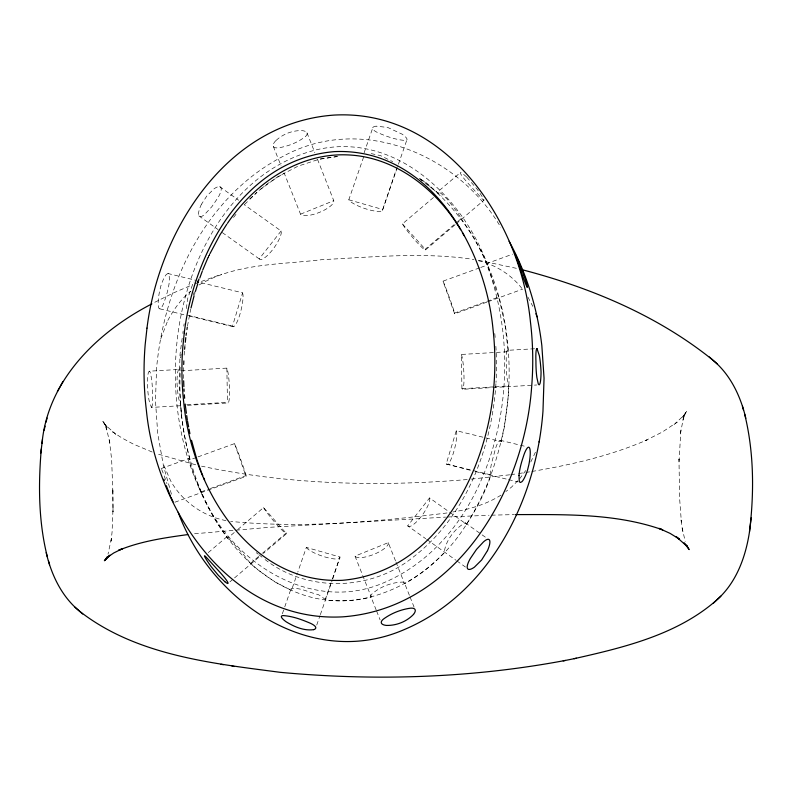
<?xml version="1.0" encoding="UTF-8"?>
<svg xmlns="http://www.w3.org/2000/svg" width="792" height="792" viewBox="0 0 792 792"><rect width="100%" height="100%" fill="white"/><g stroke="black" fill="none" stroke-linecap="round" stroke-linejoin="round"><path stroke-width="0.59" stroke-dasharray="3.96 2.97" d="M395.525 560.914L388.258 542.639L355.024 556.142L371.309 597.109C356.796 600.801 341.629 601.692 326.75 600.059C323.195 598.831 320.394 594.426 315.81 593.951C307.801 591.891 299.495 587.357 291.09 588.595L291.466 590.347L297.495 572.943M317.493 159.261L333.769 200.673L333.739 202.178A18.147 5.871 -21.7 0 1 319.522 212.335A18.147 5.871 -21.7 0 1 301.762 215.167L300.534 214.177L284.18 173.052L268.092 183.279L258.707 190.684L277.804 176.695L298.03 166.162L319.057 159.261M388.258 542.639L388.228 544.144A18.147 5.871 -21.7 0 1 374.002 554.301A18.147 5.871 -21.7 0 1 356.252 557.132L355.024 556.142M112.999 508.603L113.038 511.909L112.811 488.654L112.999 508.603L112.088 531.858L111.108 541.164L111.504 537.817L108.019 554.202M180.19 373.448C178.923 402.197 182.289 431.145 189.724 458.944L189.991 459.805L196.842 457.311M332.749 578.883L339.986 557.014L306.346 547.411L297.901 571.784M363.627 157.024L348.797 199.792L350.034 201.227A18.147 4.287 19.1 0 0 367.993 209.514A18.147 4.287 19.1 0 0 382.407 210.474L397.327 166.459M376.18 609.998L370.923 596.772L370.993 594.891C379.279 587.011 391.565 582.219 403.039 582.071L404.603 583.268L409.613 595.861M180.18 367.26L179.982 370.834L178.972 369.458L149.262 371.191L148.52 372.181A18.157 2.485 88 0 0 147.362 384.031A18.157 2.218 85.3 0 0 149.015 400.207L151.411 407.425L181.823 405.652M534.62 348.747L507.286 350.341L506.771 351.311A18.157 2.228 85.4 0 0 506.306 363.122A18.157 2.475 88 0 0 507.256 379.348L508.801 385.971L508.147 397.921L504.445 426.68L501.326 441.669L456.301 430.7L446.213 463.983L470.676 470.379M184.823 346.936L185.061 344.609M181.14 354.083L180.764 357.697L181.111 355.301M182.18 338.253L180.061 353.984L179.091 383.645L181.655 416.929C187.169 460.122 201.336 503.049 227.591 538.174L236.818 530.333M182.833 333.412L183.16 330.997M183.803 326.155L184.13 323.73M187.457 326.136L190.714 309.088M171.458 494.208L163.479 465.934L157.727 433.541L155.47 400.851L156.578 368.052C164.409 283.734 205.524 196.297 283.417 156.143C361.281 113.731 458.212 154.202 500.801 227.353M242.58 292.822L242.986 294.703A18.147 3.861 -76.3 0 1 239.897 314.384A18.147 3.861 -76.3 0 1 233.284 326.74L232.492 326.116L242.58 292.822L197.535 281.843L197.416 281.259M194.426 294.664L195.089 292.495M160.776 338.748L167.775 320.522M193.159 295.248L194.337 291.773M197.099 283.665L198.673 279.031M364.112 152.797L372.893 127.472M382.407 210.474L396.832 168.854M398.435 164.231L406.85 139.956M282.358 613.79L284.348 608.058M284.744 606.919L291.09 588.595M325.156 599.792L331.967 580.14M332.373 578.982L339.986 557.014M316.721 625.096L319.928 615.849M320.334 614.701L332.343 580.041M198.089 282.724L199.346 279.279M197.535 281.843L198.703 278.705M501.326 441.669L501.188 441.085A18.157 3.673 -78.7 0 0 495.733 447.807L491.456 463.647A18.137 4.118 -72.9 0 0 490.99 474.774C485.595 491.891 476.467 508.9 466.528 524.254L429.581 497.921L407.692 525.838L425.74 538.708M535.432 452.183L530.383 462.835M208.395 257.172L209.9 253.935M207.9 257.845L209.474 254.648M151.411 407.425L152.014 406.445A18.157 2.218 85.3 0 0 152.47 394.644A18.157 2.485 88 0 0 151.529 378.418L150.104 371.973L149.262 371.191M207.86 257.796L209.385 254.747M167.825 320.423C173.785 309.484 181.031 298.97 190.882 291.189M519.552 478.893L525.739 470.557M281.101 230.977L259.212 258.895L260.221 259.618A18.147 5.227 -54.5 0 0 272.517 249.846A18.147 5.227 -54.5 0 0 281.289 232.749L281.101 230.977L244.174 204.653M233.531 217.463L236.551 213.632M178.972 369.458L178.15 370.448A18.157 2.475 88 0 0 177.002 382.298A18.157 2.228 85.4 0 0 178.636 398.485L180.586 405.088L181.655 416.929M517.849 480.695L511.523 487.1L505.811 491.584M244.609 204.445L249.015 200.138M249.896 199.287L256.945 192.406M249.688 198.901L256.905 192.327M419.512 178.576L438.352 193.347L437.857 191.753L460.39 172.587M455.123 224.72L425.413 250.005A18.147 1.564 49.6 0 1 416.196 241.481A18.147 1.564 49.6 0 1 403.455 225.641L402.425 223.908L433.739 197.267M425.413 250.005L425.235 249.232L456.578 222.562M457.499 221.78L461.192 218.641L457.657 212.642L447.312 199.287L441.144 193.436L437.857 191.753M456.053 223.928L483.912 200.227M208.246 552.618L227.007 536.659L243.134 554.024L250.44 563.468L256.143 568.567L275.052 582.021L291.466 590.347M237.739 529.541L263.548 507.583L286.536 533.669L263.32 553.43M250.44 563.468L261.489 554.063M262.419 553.281L286.367 532.897M229.888 581.872L233.6 578.704M234.531 577.922L259.608 556.588M395.98 562.063L404.603 583.763C419.562 575.527 432.986 564.627 444.609 552.163L444.282 551.925C445.837 540.243 454.974 528.462 465.181 522.789L466.528 524.254M199.03 285.011C235.996 263.013 280.913 264.726 322.275 259.627C372.695 257.162 423.839 251.806 474.022 259.509M500.999 495.129C486.446 504.296 469.696 509.355 452.806 511.988M168.013 273.527L166.409 274.408A18.157 3.96 -75.1 0 0 160.925 285.763L159.568 291.258A18.147 3.722 -78 0 0 158.836 308.029A18.147 3.722 -78 0 0 164.429 301.346L166.043 296.376A18.157 3.96 -75.1 0 0 169.419 280.635L169.112 274.359L168.013 273.527L196.327 280.437M154.757 302.287L173.418 292.961L192.723 284.635M300.534 214.177L333.769 200.673M194.832 283.783L221.701 274.2M498.673 296.812A18.157 0.871 72.3 0 1 492.812 280.388L486.862 263.518L512.632 254.153M486.932 302.108L454.638 313.85L443.015 281.15L479.586 267.864M480.734 267.448L487.585 264.954C462.29 195.693 393.545 130.373 314.701 150.223C228.086 173.082 182.467 266.478 176.289 349.856A325.166 307.583 -25.7 0 0 177.299 407.89C180.992 439.075 189.565 469.785 203.742 497.861L196.168 480.615L190.733 465.567A18.157 0.871 72.3 0 1 189.743 459.221L189.991 459.805M454.252 313.206L498.802 297.01L505.128 325.631L508.207 351.727L461.33 354.45L461.924 388.704L462.518 389.308L491.713 387.605M488.08 301.693L522.68 289.12M161.113 468.597L189.199 458.39M197.98 456.895L234.541 443.609L235.353 445.46A18.147 0.624 70 0 1 242.52 464.548A18.147 0.624 70 0 1 246.154 476.309L174.685 502.286M201.198 491.862L209.197 488.951M210.345 488.535L245.767 475.655L246.154 476.309M320.245 159.034L336.927 156.479M446.995 512.968C375.448 521.928 302.574 528.521 230.64 521.403M531.937 471.458C571.23 464.815 610.513 455.875 647.153 439.877L643.837 441.372L662.379 432.006L677.2 422.106L673.923 424.769L684.694 414.602L681.704 418.255L686.605 411.404L683.932 415.988L685.684 412.573L683.347 418.047L684.654 414.642L682.645 421.017L683.496 417.632L680.496 433.145L680.892 429.799L679.001 462.36L678.962 459.053L679.655 498.93L681.377 522.146L680.892 518.829L682.684 531.412L682.199 528.076L685.189 541.411M518.611 473.547L524.69 472.606M525.898 472.428L529.551 471.864M320.245 159.083L338.125 156.46M509.702 474.804L468.418 479.437M510.82 474.646L517.493 473.705M194.535 533.768L269.191 527.333L445.629 517.107M467.25 479.546C378.695 486.852 288.644 484.783 201.524 466.151M181.22 370.765L226.858 368.112L227.472 370.003A18.147 2.356 86.7 0 1 229.531 390.149A18.147 2.356 86.7 0 1 228.046 402.96L186.694 405.375M186.754 404.732L227.462 402.356L228.046 402.96M461.924 388.704L494 386.842M495.238 386.763L508.801 385.971M492.931 387.536L536.719 384.991M446.856 517.037L489.06 515.255M491.396 515.176L514.453 514.602M371.191 153.618L380.576 155.628L392.723 161.657M478.625 260.301L518.047 268.676M195.743 464.805L157.578 453.955M187.457 315.137L232.492 326.116M159.845 308.84L184.724 314.899M189.456 316.058L233.284 326.74M500.188 440.283L526.195 446.619M446.213 463.983L491.248 474.972M475.418 471.537L507.375 479.328M508.563 479.615L518.027 481.922M478.457 260.736C495.792 264.845 511.652 274.883 522.413 289.11M226.007 520.631C202.841 516.067 182.14 501.465 170.626 480.784L162.954 463.31M348.797 199.792L382.437 209.405M152.213 452.034L133.403 444.124L122.097 438.065L112.464 431.749L115.84 434.293L104.801 424.492L107.93 428.046L102.851 421.364L105.683 425.858L103.831 422.502L107.197 430.838L106.267 427.482L109.801 442.877L109.316 439.55L111.632 459.409L112.86 491.971M421.304 179.863L423.364 181.101C526.343 261.212 532.561 424.957 463.567 528.818C430.224 579.398 366.231 614.632 305.524 595.614C255.113 579.863 219.552 535.956 199.386 488.822M419.849 178.606L425.928 182.576L441.55 196.208M265.063 559.558C307.583 592.644 370.755 591.079 412.573 557.588C464.656 517.859 490.406 452.074 495.604 388.318A318.236 301.029 -25.7 0 0 495.931 383.645M407.692 525.838L408.712 526.561A18.147 5.227 -54.5 0 0 421.007 516.79A18.147 5.227 -54.5 0 0 429.769 499.693L429.581 497.921M219.582 186.605L238.699 200.247M198.822 215.84L218.137 229.611M222.265 232.551L260.221 259.618M465.181 522.789L486.575 538.045M426.65 539.352L455.875 560.192M456.806 560.855L465.528 567.072M256.242 552.658L258.014 554.044M258.895 554.727L264.182 558.875M402.425 223.908L425.235 249.232M507.286 350.341L508.207 351.727M306.346 547.411L307.583 548.846A18.147 4.287 19.1 0 0 325.532 557.132A18.147 4.287 19.1 0 0 339.956 558.083M461.192 218.641L472.656 235.471L485.05 258.954M527.927 297.139L532.828 306.385M263.548 507.583L264.587 509.315A18.147 1.564 49.6 0 0 277.329 525.155A18.147 1.564 49.6 0 0 286.536 533.669M205.286 500.841C236.412 566.29 315.374 614.196 386.397 581.605C460.241 548.648 497.673 465.815 503.791 388.872A325.166 307.583 -25.7 0 0 502.772 330.848C499.465 302.97 492.268 275.517 480.695 249.916M227.591 538.174L227.007 536.659M486.862 263.518L487.585 264.954M443.015 281.15L443.837 283.011A18.147 0.624 70 0 1 451.004 302.099A18.147 0.624 70 0 1 454.638 313.85M306.979 132.809L314.86 152.648M273.339 146.431L281.081 165.894M410.068 597.01L414.167 607.316M376.616 611.097L380.12 619.918M234.541 443.609L245.767 475.655M461.33 354.45L461.944 356.351A18.147 2.356 86.7 0 1 463.993 376.497A18.147 2.356 86.7 0 1 462.518 389.308M456.301 430.7L456.707 432.571A18.147 3.861 -76.3 0 1 453.628 452.252A18.147 3.861 -76.3 0 1 447.005 464.607M226.858 368.112L227.462 402.356M161.657 469.428A18.147 0.802 71.7 0 1 166.924 483.655M494.762 333.511A318.236 301.029 -25.7 0 1 495.228 338.135M495.871 346.262A318.236 301.029 -25.7 0 1 496 382.477M183.615 378.477A318.236 301.029 -25.7 0 1 183.704 364.439M184.14 355.093A318.236 301.029 -25.7 0 1 184.467 350.42M186.556 308.583A18.157 3.673 -78.7 0 1 187.813 298.148L192.822 283.813A18.137 4.118 -72.9 0 1 194.139 281.972M201.564 204.128L200.901 205.435A18.127 5.019 -58.7 0 0 205.039 214.018L211.91 206.633L218.117 197.456A18.137 5.366 -51.1 0 0 213.979 188.872L206.791 196.03L201.564 204.128M275.913 140.57L274.893 141.639A18.048 5.841 -29.1 0 0 277.903 147.866C287.654 146.55 297.218 142.728 305.108 136.848A18.038 5.742 -14 0 0 302.108 130.611C292.535 130.304 282.892 134.036 275.913 140.57M376.081 126.156L374.695 126.383A18.038 4.732 11.8 0 0 377.705 132.62C386.447 136.402 395.673 139.818 405.247 140.451A18.048 3.742 26.1 0 0 402.237 134.224L387.704 127.453L376.081 126.156M466.597 176.913L463.587 174.339A18.137 1.891 46.5 0 0 467.726 182.922L481.348 197.931A18.127 1.168 53.4 0 0 477.22 189.347L466.597 176.913"/><path stroke-width="1.19" d="M41.293 448.955C38.264 484.813 38.462 521.651 47.322 556.726M717.354 599.445C736.57 582.189 745.708 556.687 749.499 531.739C754.231 492.772 754.073 452.509 744.678 414.226M184.585 349.252L184.823 346.936M185.298 342.283L185.774 337.639M42.016 443.352C47.758 379.823 97.951 331.66 151.866 303.89M749.499 531.739L751.192 517.859M40.808 453.103L42.501 439.223M178.18 512.266C210.82 601.078 310.335 670.477 404.534 629.472C489.753 593.198 536.422 500.009 542.975 411.107L544.054 378.23L541.837 345.619C537.56 309.197 526.739 273.497 509.127 241.283M186.07 335.333L186.417 333.036M186.932 329.581L187.278 327.284M44.104 430.274L45.114 426.155M46.075 422.136L47.084 418.047M191.001 307.979L194.09 295.753M195.426 291.406L197.762 283.813M539.075 441.956L539.253 441.392M199.772 278.131L202.287 271.22M202.702 270.072L207.9 257.845M209.999 253.579L219.968 234.877L226.789 224.235M60.4 386.07L62.934 381.536M57.4 391.505L59.935 386.971M106.92 557.241L105.306 560.013L107.445 557.014L104.376 560.746L109.93 555.202L106.435 558.004L113.662 553.014L122.562 548.589L118.562 550.361C140.54 541.253 164.32 537.808 187.744 534.59M227.452 223.324C253.816 184.18 297.792 153.183 346.53 154.866C394.911 156.262 436.699 189.446 460.637 229.739M574.071 658.706C624.106 647.43 677.388 634.699 716.829 599.94M713.354 603.227L720.878 596.119M79.071 610.82C135.64 655.35 211.226 663.28 280.279 672.329C375.25 681.179 471.646 678.11 565.448 660.419M563.211 660.874L576.467 658.221M515.582 514.592C564.765 514.602 615.681 513.176 662.686 529.858L659.053 528.373L670.052 533.362L679.536 539.223L676.16 536.679L687.199 546.46L684.07 542.916L689.149 549.589L686.644 545.223M220.948 664.29L223.364 664.686M232.006 666.112L234.274 666.488M521.403 269.527C589.961 287.338 657.459 315.355 712.929 360.142M713.443 360.608C730.739 375.2 740.728 396.624 745.817 418.305M46.183 552.658C51.272 574.339 61.261 595.762 78.556 610.345M709.345 356.974L717.077 363.815M74.923 607.137L82.655 613.988M462.419 232.65L464.092 235.669M173.092 501.831L170.973 497.277M170.27 495.703L170.478 496.208M201.406 472.349L202.782 475.645M203.692 477.843L204.613 480.041M524.086 275.527L525.631 280.309M535.917 313.682L537.075 316.83M163.855 479.239L164.33 480.506M201 471.2L196.951 459.815L191.515 440.273M742.431 406.187L743.559 410.236M48.441 560.726L49.569 564.775M187.565 421.245L188.635 426.878M189.06 429.135L189.912 433.65M186.397 413.246L185.447 406.375A318.236 301.029 -25.7 0 1 185.189 404.068M186.714 415.543L187.348 420.116M525.631 280.309A18.147 0.802 71.7 0 1 526.759 286.605A18.147 0.802 71.7 0 1 520.77 270.22L518.978 264.924A18.157 0.495 68.9 0 1 515.137 254.093L514.879 253.331L518.136 260.33A18.157 0.495 68.9 0 1 524.086 275.527M169.914 494.832A18.157 0.495 68.9 0 1 166.32 485.734M184.635 398.277A318.236 301.029 -25.7 0 1 184.358 394.792M184.12 391.307A318.236 301.029 -25.7 0 1 183.992 388.981M183.873 386.644A318.236 301.029 -25.7 0 1 183.665 380.813M183.704 364.439A318.236 301.029 -25.7 0 1 183.833 360.934M518.998 475.398L519.295 481.675L520.403 482.506L522.007 481.635A18.157 3.96 -75.1 0 0 527.482 470.26L528.848 464.775A18.147 3.722 -78 0 0 529.581 448.005A18.147 3.722 -78 0 0 523.987 454.687L522.373 459.657A18.157 3.96 -75.1 0 0 518.998 475.388M184.249 333.076L182.823 347.015A318.236 301.029 -25.7 0 0 183.803 402.97C191.664 485.437 248.213 584.298 342.134 580.328C436.937 572.24 487.981 469.993 493.97 384.912A318.236 301.029 -25.7 0 0 492.99 328.957C485.13 246.49 428.571 147.629 334.66 151.609C245.104 158.816 193.832 252.47 184.249 333.076M146.985 328.116L145.193 344.431A351.064 332.076 -25.7 0 0 146.342 409.929C156.024 510.513 230.858 622.987 342.778 616.839C456.063 608.523 524.156 491.01 531.6 387.496A351.064 332.076 -25.7 0 0 530.452 321.998C520.76 221.413 445.936 108.94 334.016 115.088C226.888 122.592 159.113 230.046 146.985 328.116M536.996 348.609L536.392 349.589A18.157 2.218 85.3 0 0 535.937 361.399A18.157 2.485 88 0 0 536.887 377.626L538.312 384.061L539.154 384.843L539.887 383.863A18.157 2.485 88 0 0 541.055 372.012A18.157 2.218 85.3 0 0 539.402 355.826L536.996 348.609M487.506 550.598L481.615 560.003L474.428 567.161A18.137 5.366 -51.1 0 1 470.29 558.578L476.507 549.401L483.368 542.015A18.127 5.019 -58.7 0 1 487.506 550.598M413.513 614.404C406.563 621.671 396.337 625.71 386.308 625.423A18.038 5.742 -14 0 1 383.298 619.186C391.208 613.345 400.772 609.523 410.513 608.167A18.048 5.841 -29.1 0 1 413.523 614.404M313.711 629.65C303.96 631.036 294.327 626.789 286.169 621.819A18.048 3.742 26.1 0 1 283.17 615.582C292.733 616.216 301.96 619.641 310.712 623.413A18.038 4.732 11.8 0 1 313.721 629.65M224.819 581.694L218.345 575.338L211.197 566.686A18.127 1.168 53.4 0 1 207.059 558.103L220.691 573.111A18.137 1.891 46.5 0 1 224.829 581.694"/></g></svg>
